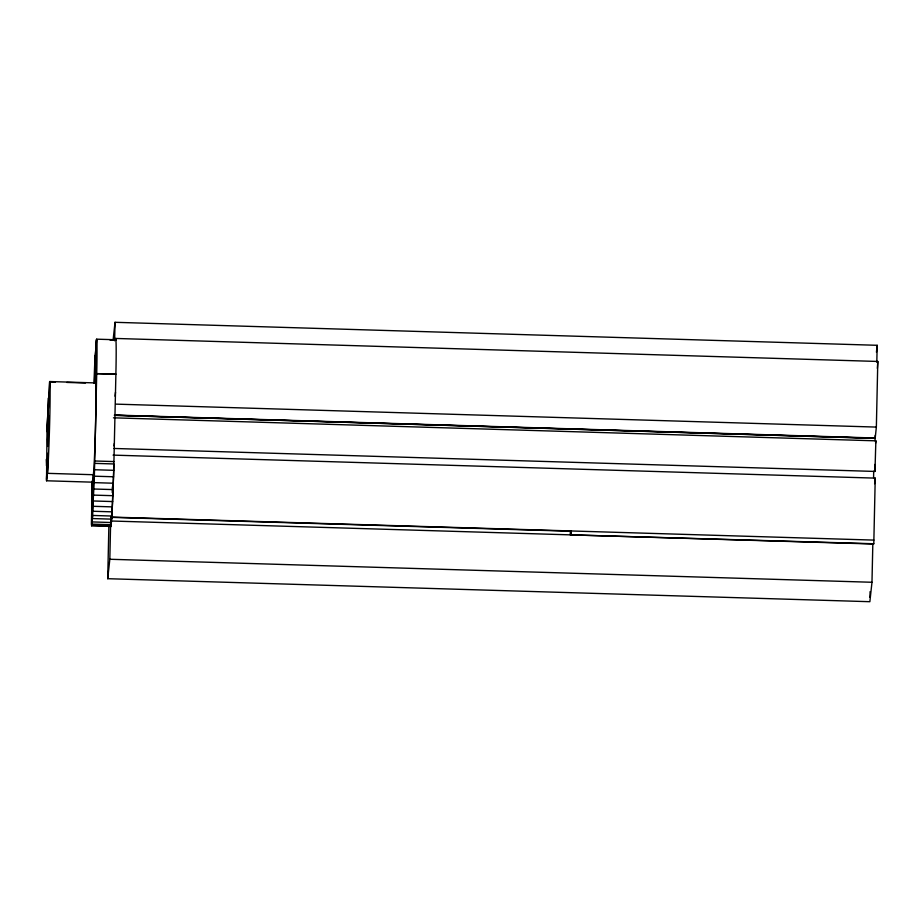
<?xml version="1.0" encoding="UTF-8"?>
<svg xmlns="http://www.w3.org/2000/svg" width="924" height="924" viewBox="0 0 924 924"><rect width="100%" height="100%" fill="white"/><g stroke="black" fill="none" stroke-linecap="round" stroke-linejoin="round"><path stroke-width="1.39" d="M874.832 464.46L874.97 471.436L114.01 448.463M46.431 479.394L47.979 453.153L47.528 473.342L93.497 474.728L92.527 518.56L111.677 519.138M48.21 398.232L47.886 413.398L49.099 402.113L49.538 381.901L55.29 382.074M91.707 481.843L91.661 525.848L110.811 526.426M91.43 524.566L92.388 480.78L92.504 482.166L46.546 480.78L47.032 426.853L49.757 381.543L95.715 382.929A49.827 1.259 -88.3 0 1 95.773 417.544A49.827 1.259 -88.3 0 1 93.774 470.686L92.504 482.166M94.548 382.64L95.137 355.879M95.507 383.298L96.466 339.547M91.661 525.848L94.202 482.64L96.858 367.637A49.827 1.259 -88.3 0 0 96.674 339.177L115.823 339.755A49.827 1.259 -88.3 0 1 116.008 368.214L115.87 374.208L96.72 373.631L115.893 374.07L113.64 474.358L111.677 519.3L111.908 508.443M113.086 455.116L875.236 478.124L873.792 543.751L872.822 543.993L871.979 582.27L869.865 601.697L107.715 578.701L108.882 525.56M107.715 578.701L109.829 559.263L110.637 522.372M114.634 340.794L115.038 322.303L877.188 345.299L876.807 362.312M112.266 492.584L112.393 486.821M874.924 440.806L876.356 427.084L877.8 361.457L115.65 338.45L115.615 340.124L110.06 340.101M571.228 534.615L571.309 530.965L570.339 531.219L570.258 534.857L873.792 543.751M869.958 597.389L870.085 591.649M875.144 438.265L114.437 415.303L875.144 438.369L875.201 435.389M46.893 431.554L47.909 413.04M95.045 360.002L96.385 339.686M115.65 338.45L115.535 340.275L115.823 339.755M877.35 368.376L877.8 361.457M110.58 525.144L110.741 526.622L112.555 503.742L113.906 463.952L94.756 463.374M110.568 525.571L110.868 526.622L111.55 520.766M571.136 534.638L571.263 533.171M875.594 443.266L875.86 440.829L113.456 417.821M46.766 464.241L46.523 465.627L46.269 459.436M113.075 340.344L115.038 322.303M115.061 396.223L115.488 392.296M114.079 445.957L114.368 443.335M876.437 352.24L877.188 345.299M874.624 483.714L875.236 478.124M874.97 471.436L875.86 440.829M96.674 339.177L94.895 360.348A49.827 1.259 -88.3 0 0 93.994 383.16M46.546 480.78L47.817 469.3A49.827 1.259 -88.3 0 0 49.815 416.158A49.827 1.259 -88.3 0 0 49.757 381.543M91.603 516.759L92.573 516.516M66.782 382.421L85.447 382.986M115.65 404.123L876.356 427.084M114.46 415.049L875.167 438.011M94.814 460.995L113.964 461.573M94.595 469.738L113.744 470.316M94.41 476.195L113.56 476.772M94.202 482.64L113.352 483.217M93.982 489.015L113.132 489.593M93.74 495.114L112.89 495.691M93.497 500.981L112.647 501.559M93.243 506.306L112.393 506.883M92.989 511.261L112.139 511.838M92.735 515.453L111.885 516.031M111.723 517.093L873.873 540.101M110.753 517.336L570.339 531.219M110.672 520.986L872.822 543.993M92.261 521.933L111.411 522.51M92.042 524.127L111.18 524.705M91.511 525.329L110.984 525.871M109.829 559.263L871.979 582.27M873.584 477.616A26.831 0.681 -88.3 0 1 873.7 471.194M94.791 379.106L94.849 381.751L95.334 366.47L94.791 379.106M47.574 439.489L47.713 446.465L48.602 415.858L47.574 439.489M92.077 502.217L92.146 505.717L92.585 490.401L92.077 502.217"/></g></svg>
